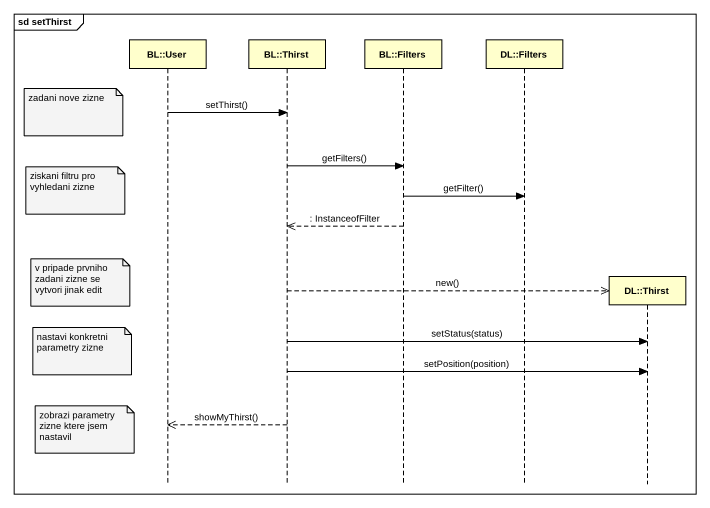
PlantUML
@startuml
mainframe sd setThirst
hide footbox
participant "BL::User" as BL_User
participant "BL::Thirst" as BL_Thirst
participant "BL::Filters" as BL_Filters
participant "DL::Filters" as DL_Filters
participant "DL::Thirst" as DL_Thirst

note left of BL_User : zadani nove zizne
BL_User -> BL_Thirst : setThirst()
BL_Thirst -> BL_Filters : getFilters()
note left of BL_User : ziskani filtru pro vyhledani zizne
BL_Filters -> DL_Filters : getFilter()
BL_Filters -->> BL_Thirst : : InstanceofFilter
note left of BL_User : v pripade prvniho zadani zizne se vytvori jinak edit
BL_Thirst -->> DL_Thirst ** : new()
BL_Thirst -> DL_Thirst : setStatus(status)
note left of BL_User : nastavi konkretni parametry zizne
BL_Thirst -> DL_Thirst : setPosition(position)
BL_Thirst -->> BL_User : showMyThirst()
note left of BL_User : zobrazi parametry zizne ktere jsem nastavil
@enduml
